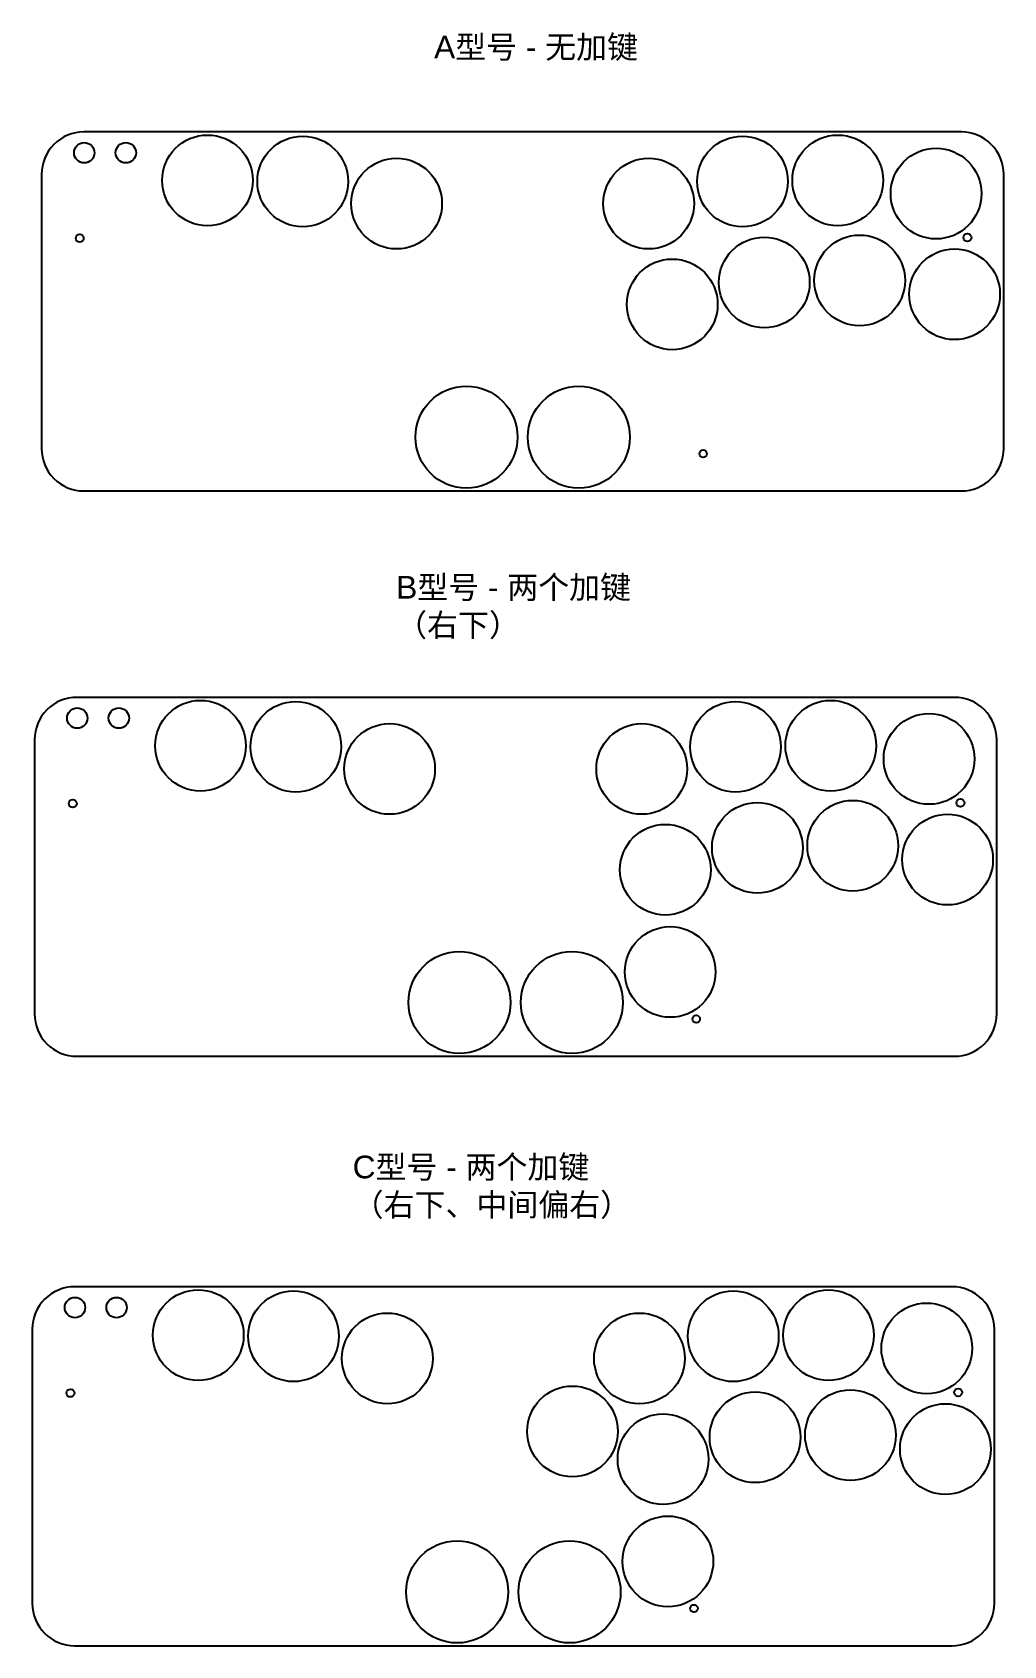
# Model space of a CAD drawing. Header units: millimetres. Extents: x 1012 to 1269, y 1632 to 2059.
import ezdxf

# ---------------------------------------------------------------- set-up
doc = ezdxf.new("R2010")
doc.units = ezdxf.units.MM
doc.layers.add('01 外壳', color=7, linetype='Continuous')
doc.layers.add('挖孔', color=7, linetype='Continuous')
doc.styles.get("Standard").update_dxf_attribs({"font": 'Arial.ttf'})

msp = doc.modelspace()

# ---------------------------------------------------------------- linework, layer by layer
for points in [[(1014.1, 1948.95, 0.414214), (1025.3, 1937.75), (1257.5, 1937.75, 0.414214), (1268.7, 1948.95), (1268.7, 2021.55, 0.414214), (1257.5, 2032.75), (1025.3, 2032.75, 0.414214), (1014.1, 2021.55)], [(1012.25, 1799.32, 0.414214), (1023.45, 1788.12), (1255.65, 1788.12, 0.414214), (1266.85, 1799.32), (1266.85, 1871.92, 0.414214), (1255.65, 1883.12), (1023.45, 1883.12, 0.414214), (1012.25, 1871.92)], [(1011.65, 1643.31, 0.414214), (1022.85, 1632.11), (1255.05, 1632.11, 0.414214), (1266.25, 1643.31), (1266.25, 1715.91, 0.414214), (1255.05, 1727.11), (1022.85, 1727.11, 0.414214), (1011.65, 1715.91)]]:
    msp.add_lwpolyline(points, format="xyb", close=True)
at = {"transparency": 33554687}
for centre in [(1189.17, 1947.61), (1187.33, 1797.98), (1186.73, 1641.97)]:
    msp.add_circle(centre, 1, dxfattribs=at)
at = {"layer": '01 外壳', "transparency": 33554687}
for centre, radius in [((1025.4, 2027.25), 2.7), ((1036.4, 2027.25), 2.7), ((1058.02, 2019.94), 12), ((1083.22, 2019.66), 12), ((1199.58, 2019.66), 12), ((1224.78, 2019.94), 12), ((1250.79, 2016.45), 12), ((1108.05, 2013.79), 12), ((1174.75, 2013.79), 12), ((1024.2, 2004.63), 1.05), ((1205.35, 1992.92), 12), ((1230.58, 1993.47), 12), ((1181, 1987.13), 12), ((1255.71, 1989.8), 12), ((1126.53, 1951.99), 13.5), ((1156.27, 1951.99), 13.5), ((1023.55, 1877.62), 2.7), ((1034.55, 1877.62), 2.7), ((1056.17, 1870.31), 12), ((1081.38, 1870.03), 12), ((1197.73, 1870.03), 12), ((1222.94, 1870.31), 12), ((1106.2, 1864.16), 12), ((1172.91, 1864.16), 12), ((1248.94, 1866.82), 12), ((1022.36, 1855), 1.05), ((1203.51, 1843.29), 12), ((1228.74, 1843.84), 12), ((1179.16, 1837.5), 12), ((1253.86, 1840.17), 12), ((1180.45, 1810.43), 12), ((1124.68, 1802.36), 13.5), ((1154.43, 1802.36), 13.5), ((1055.57, 1714.3), 12), ((1080.78, 1714.02), 12), ((1197.13, 1714.02), 12), ((1222.34, 1714.3), 12), ((1022.95, 1721.61), 2.7), ((1033.95, 1721.61), 2.7), ((1248.34, 1710.81), 12), ((1105.6, 1708.15), 12), ((1172.31, 1708.15), 12), ((1021.76, 1698.99), 1.05), ((1154.59, 1688.84), 12), ((1228.14, 1687.83), 12), ((1202.91, 1687.28), 12), ((1253.26, 1684.15), 12), ((1178.55, 1681.49), 12), ((1179.84, 1654.42), 12), ((1124.08, 1646.34), 13.5), ((1153.83, 1646.34), 13.5)]:
    msp.add_circle(centre, radius, dxfattribs=at)
at = {"layer": '挖孔', "transparency": 33554687}
for centre in [(1259.09, 2004.8), (1257.24, 1855.17), (1256.64, 1699.16)]:
    msp.add_circle(centre, 1.05, dxfattribs=at)

# ---------------------------------------------------------------- texts
at = {"char_height": 6, "attachment_point": 1}
for s, insert in [('\\pxql;{\\fArial Unicode MS|b0|i0|c0|p0;A\\fArial Unicode MS|b0|i0|c134|p0;型号 - 无加键}', (1117.97, 2058.24)), ('\\pxql;{\\fArial Unicode MS|b0|i0|c134|p0;B型号 - 两个加键\\P（右下）}', (1107.94, 1915.25)), ('\\pxql;{\\fArial Unicode MS|b0|i0|c0|p0;C\\fArial Unicode MS|b0|i0|c134|p0;型号 - 两个加键\\P（右下、中间偏右）}', (1096.43, 1761.82))]:
    msp.add_mtext_dynamic_manual_height_columns(s, width=95.2919, gutter_width=12.5, heights=[48.15], dxfattribs=dict(at, insert=insert))

doc.saveas('drawing.dxf')
